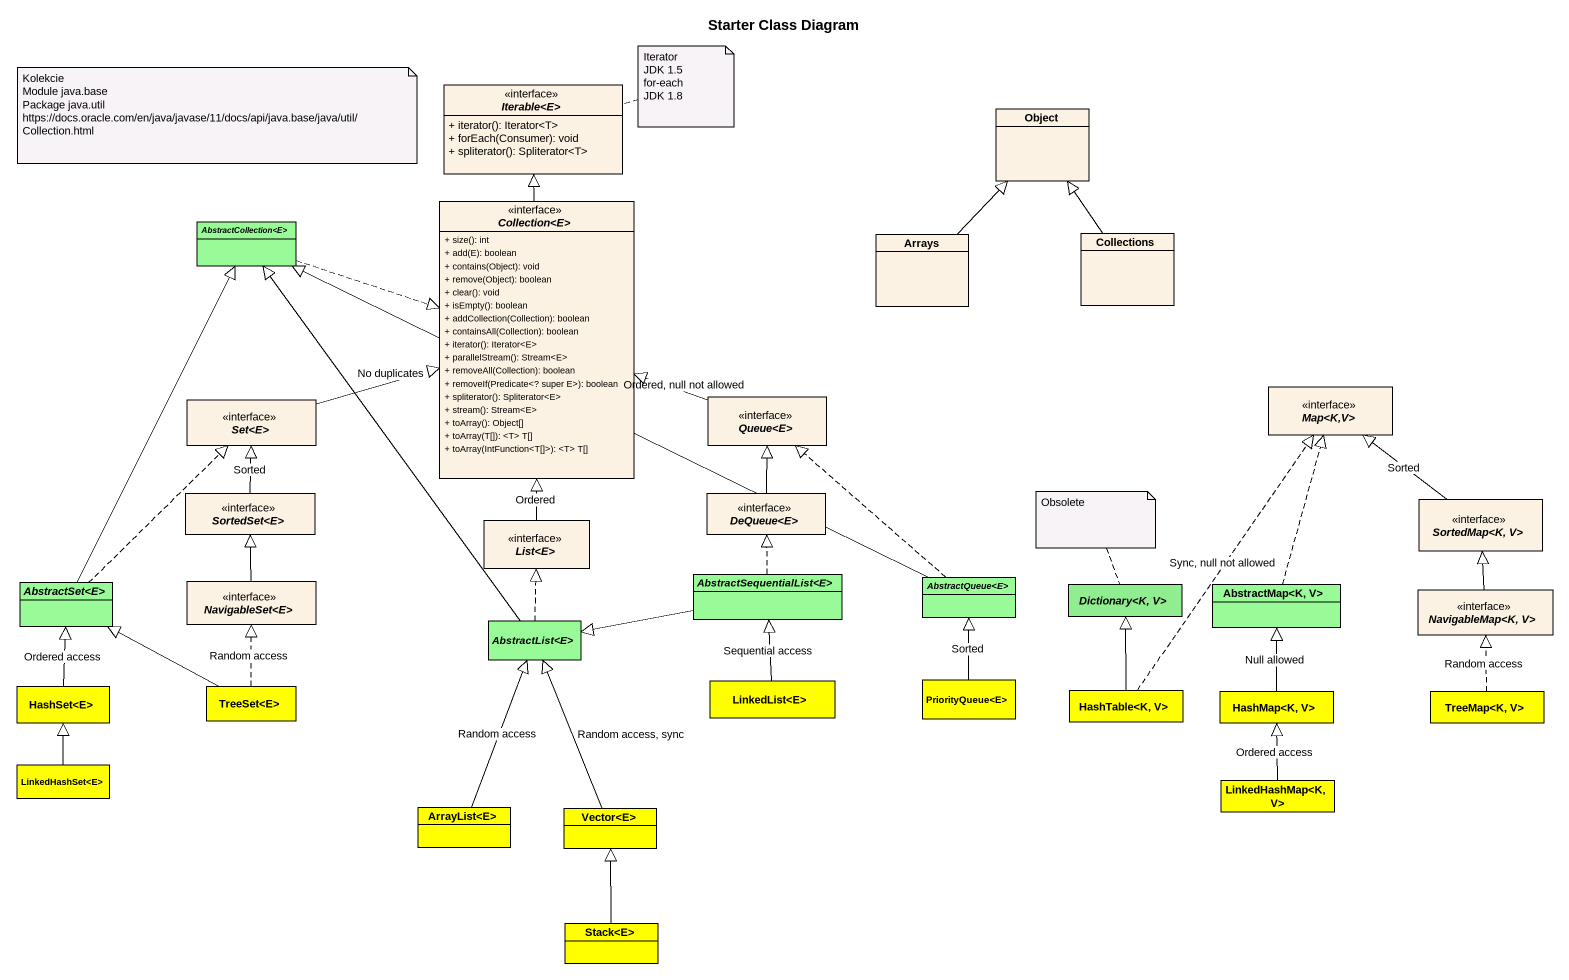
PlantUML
@startuml
title Starter Class Diagram
hide circle
hide empty members
skinparam classAttributeIconSize 0
interface "Iterable<E>" as Iterable_E {
  + iterator(): Iterator<T>
  + forEach(Consumer): void
  + spliterator(): Spliterator<T>
}
class "Object" as Object_
interface "Collection<E>" as Collection_E {
  + size(): int
  + add(E): boolean
  + contains(Object): void
  + remove(Object): boolean
  + clear(): void
  + isEmpty(): boolean
  + addCollection(Collection): boolean
  + containsAll(Collection): boolean
  + iterator(): Iterator<E>
  + parallelStream(): Stream<E>
  + removeAll(Collection): boolean
  + removeIf(Predicate<? super E>): boolean
  + spliterator(): Spliterator<E>
  + stream(): Stream<E>
  + toArray(): Object[]
  + toArray(T[]): <T> T[]
  + toArray(IntFunction<T[]>): <T> T[]
}
abstract class "AbstractCollection<E>" as AbstractCollection_E #98FB98
class Arrays
class "Collections" as Collections_
interface "Map<K,V>" as Map_K_V
interface "Set<E>" as Set_E
interface "Queue<E>" as Queue_E
interface "SortedSet<E>" as SortedSet_E
interface "List<E>" as List_E
interface "DeQueue<E>" as DeQueue_E
interface "SortedMap<K, V>" as SortedMap_K_V
interface "NavigableSet<E>" as NavigableSet_E
abstract class "AbstractSequentialList<E>" as AbstractSequentialList_E #98FB98
abstract class "AbstractQueue<E>" as AbstractQueue_E #98FB98
abstract class "AbstractSet<E>" as AbstractSet_E #98FB98
abstract class "AbstractList<E>" as AbstractList_E #98FB98
abstract class "Dictionary<K, V>" as Dictionary_K_V #90EE90
class "AbstractMap<K, V>" as AbstractMap_K_V #98FB98
interface "NavigableMap<K, V>" as NavigableMap_K_V
class "HashSet<E>" as HashSet_E #FFFF00
class "TreeSet<E>" as TreeSet_E #FFFF00
class "LinkedList<E>" as LinkedList_E #FFFF00
class "PriorityQueue<E>" as PriorityQueue_E #FFFF00
class "HashTable<K, V>" as HashTable_K_V #FFFF00
class "HashMap<K, V>" as HashMap_K_V #FFFF00
class "TreeMap<K, V>" as TreeMap_K_V #FFFF00
class "LinkedHashSet<E>" as LinkedHashSet_E #FFFF00
class "ArrayList<E>" as ArrayList_E #FFFF00
class "Vector<E>" as Vector_E #FFFF00
class "LinkedHashMap<K, V>" as LinkedHashMap_K_V #FFFF00
class "Stack<E>" as Stack_E #FFFF00
Collection_E -up-|> Iterable_E
AbstractCollection_E .right.|> Collection_E
Arrays -up-|> Object_
Collections_ -up-|> Object_
Set_E -right-|> Collection_E : No duplicates
Queue_E -left-|> Collection_E : Ordered, null not allowed
SortedSet_E -up-|> Set_E : Sorted
List_E -up-|> Collection_E : Ordered
DeQueue_E -up-|> Queue_E
SortedMap_K_V -up-|> Map_K_V : Sorted
NavigableSet_E -up-|> SortedSet_E
AbstractSequentialList_E .up.|> DeQueue_E
AbstractSequentialList_E -left-|> AbstractList_E
AbstractQueue_E -left-|> AbstractCollection_E
AbstractQueue_E .up.|> Queue_E
AbstractSet_E -up-|> AbstractCollection_E
AbstractSet_E .up.|> Set_E
AbstractList_E -up-|> AbstractCollection_E
AbstractList_E .up.|> List_E
AbstractMap_K_V .up.|> Map_K_V
NavigableMap_K_V -up-|> SortedMap_K_V
HashSet_E -up-|> AbstractSet_E : Ordered access
TreeSet_E .up.|> NavigableSet_E : Random access
TreeSet_E -left-|> AbstractSet_E
LinkedList_E -up-|> AbstractSequentialList_E : Sequential access
PriorityQueue_E -up-|> AbstractQueue_E : Sorted
HashTable_K_V .up.|> Map_K_V : Sync, null not allowed
HashTable_K_V -up-|> Dictionary_K_V
HashMap_K_V -up-|> AbstractMap_K_V : Null allowed
TreeMap_K_V .up.|> NavigableMap_K_V : Random access
LinkedHashSet_E -up-|> HashSet_E
ArrayList_E -up-|> AbstractList_E : Random access
Vector_E -up-|> AbstractList_E : Random access, sync
LinkedHashMap_K_V -up-|> HashMap_K_V : Ordered access
Stack_E -up-|> Vector_E
note as N1
  Kolekcie
  Module java.base
  Package java.util
  https://docs.oracle.com/en/java/javase/11/docs/api/java.base/java/util/Collection.html
end note
note right of Iterable_E
  Iterator
  JDK 1.5
  for-each
  JDK 1.8
end note
note top of Dictionary_K_V : Obsolete
@enduml
